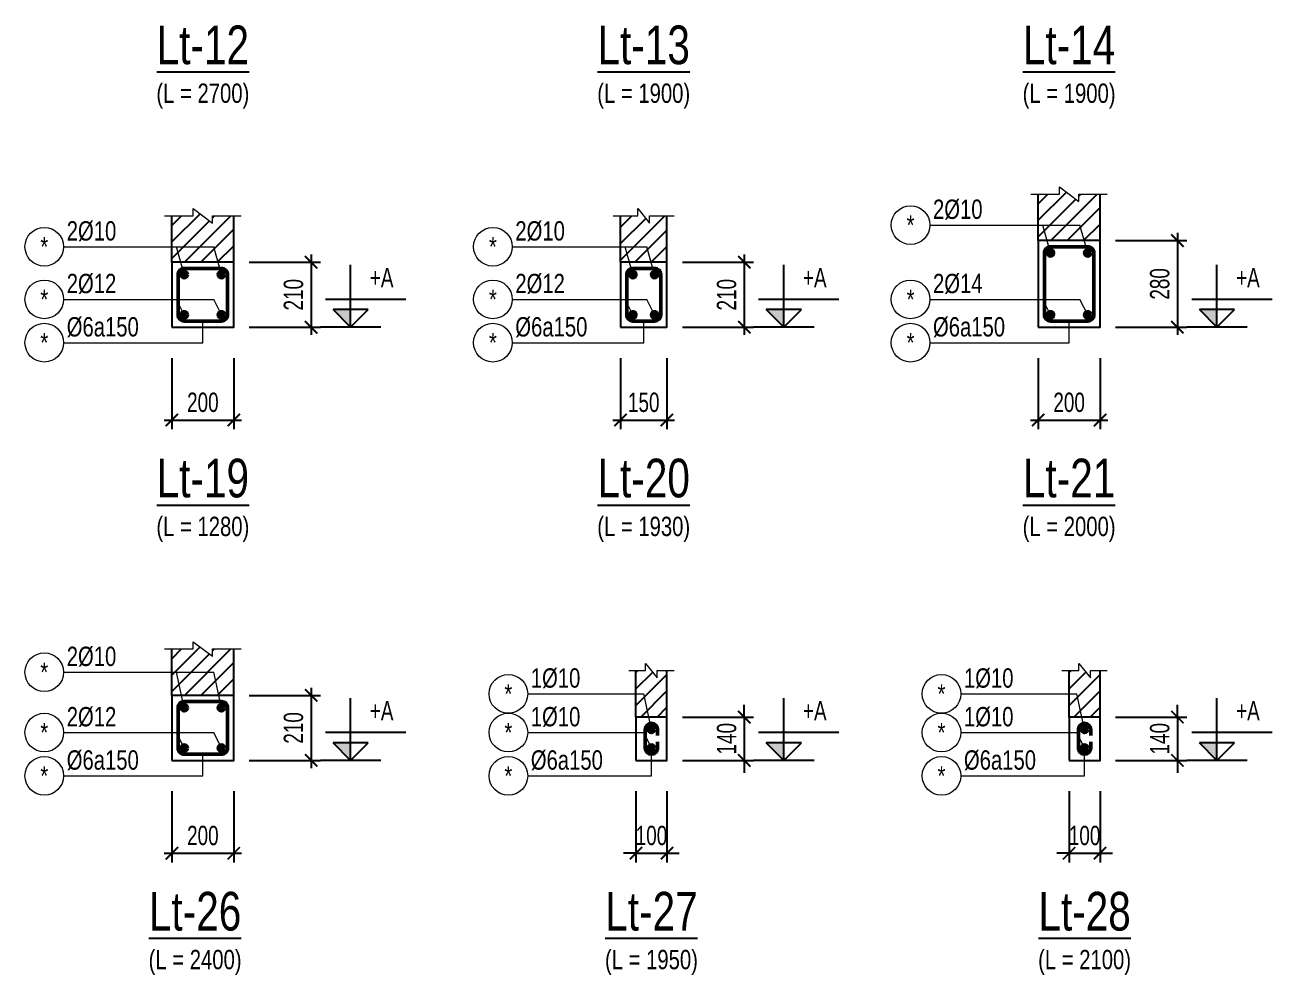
# Model space of a CAD drawing. Header units: millimetres. Extents: x 0 to 84100, y 0 to 158663.
# Drawn here: x 6777 to 10808, y 22856 to 25927 of the extents above; entities that cross this region are included whole.
import ezdxf
from ezdxf.enums import TextEntityAlignment as Align

# ---------------------------------------------------------------- set-up
doc = ezdxf.new("R2010")
doc.units = ezdxf.units.MM
doc.header["$LTSCALE"] = 800
doc.header["$MEASUREMENT"] = 0
doc.layers.get('DEFPOINTS').update_dxf_attribs({"color": 87})
for name, color, linetype in [('CDC.02.DIM', 1, 'Continuous'), ('CDC.03.BORDER', 3, 'Continuous'), ('CDC.06.TEXT', 2, 'Continuous'), ('CDC.10.HATCH', 9, 'Continuous')]:
    doc.layers.add(name, color=color, linetype=linetype)
for name, color, linetype, lineweight in [('CDC.05.STEEL', 4, 'Continuous', 50), ('CDC.11.NOTE', 8, 'Continuous', 18), ('CDC.14.STEELNUM', 9, 'Continuous', 18), ('STEEL_NODE', 6, 'Continuous', 50)]:
    doc.layers.add(name, color=color, linetype=linetype, lineweight=lineweight)
doc.styles.add('KCS_BIGTEXT', font='arial.ttf', dxfattribs={"width": 0.7})
doc.styles.add('KCS_SMTEXT', font='arial.ttf', dxfattribs={"width": 0.7})
doc.dimstyles.new('KCS_DIM25', dxfattribs={"dimtxt": 62.5, "dimasz": 40, "dimexe": 30, "dimexo": 0, "dimgap": 25, "dimtad": 1, "dimdec": 0, "dimzin": 13, "dimdsep": 46, "dimtxsty": 'KCS_SMTEXT', "dimblk": 'ARCHTICK', "dimcen": 0, "dimdle": 25, "dimclrd": 1, "dimclre": 1, "dimclrt": 2, "dimadec": 0, "dimazin": 0, "dimtfac": 1, "dimtdec": 0, "dimtix": 1, "dimtmove": 2, "dimatfit": 3, "dimfxl": 1, "dimtolj": 1, "dimtzin": 13, "dimarcsym": 0})

# ---------------------------------------------------------------- blocks, each defined once
blk = doc.blocks.new('_ArchTick')
at = {"color": 0, "linetype": 'ByBlock', "const_width": 0.15}
blk.add_lwpolyline([(-0.5, -0.5), (0.5, 0.5)], dxfattribs=at)
blk = doc.blocks.new('*D321')
at = {"layer": 'CDC.02.DIM', "color": 1, "lineweight": -2, "transparency": 16777216}
for p, q in [((7252.1, 23450), (7252.1, 23220)), ((7452.1, 23450), (7452.1, 23220)), ((7227.1, 23250), (7477.1, 23250))]:
    blk.add_line(p, q, dxfattribs=at)
at = {"layer": 'DEFPOINTS', "color": 0, "transparency": 16777216}
for p in [(7252.1, 23450), (7452.1, 23450), (7452.1, 23250)]:
    blk.add_point(p, dxfattribs=at)
at = {"layer": 'CDC.02.DIM', "color": 1, "lineweight": -2, "transparency": 16777216, "xscale": 40, "yscale": 40, "zscale": 40, "rotation": 180}
blk.add_blockref('_ArchTick', (7252.1, 23250), dxfattribs=at)
at = {"layer": 'CDC.02.DIM', "color": 1, "lineweight": -2, "transparency": 16777216, "xscale": 40, "yscale": 40, "zscale": 40}
blk.add_blockref('_ArchTick', (7452.1, 23250), dxfattribs=at)
at = {"layer": 'CDC.02.DIM', "color": 2, "transparency": 16777216, "insert": (7352.1, 23306.9), "char_height": 62.5, "attachment_point": 5, "style": 'KCS_SMTEXT'}
blk.add_mtext('\\A1;200', dxfattribs=at)
blk = doc.blocks.new('*D322')
at = {"layer": 'CDC.02.DIM', "color": 1, "lineweight": -2, "transparency": 16777216}
for p, q in [((7702.1, 23785), (7702.1, 23525)), ((7502.1, 23760), (7732.1, 23760)), ((7502.1, 23550), (7732.1, 23550))]:
    blk.add_line(p, q, dxfattribs=at)
at = {"layer": 'DEFPOINTS', "color": 0, "transparency": 16777216}
for p in [(7502.1, 23760), (7502.1, 23550), (7702.1, 23550)]:
    blk.add_point(p, dxfattribs=at)
at = {"layer": 'CDC.02.DIM', "color": 1, "lineweight": -2, "transparency": 16777216, "xscale": 40, "yscale": 40, "zscale": 40}
for p, rotation in [((7702.1, 23760), 90), ((7702.1, 23550), 270)]:
    blk.add_blockref('_ArchTick', p, dxfattribs=dict(at, rotation=rotation))
at = {"layer": 'CDC.02.DIM', "color": 2, "transparency": 16777216, "insert": (7645.2, 23655), "char_height": 62.5, "attachment_point": 5, "rotation": 90, "style": 'KCS_SMTEXT'}
blk.add_mtext('\\A1;210', dxfattribs=at)
blk = doc.blocks.new('KCS_SNODE')
at = {"layer": 'STEEL_NODE'}
blk.add_hatch(color=256, dxfattribs=at).paths.add_polyline_path([(10, 0, 1), (-10, 0, 1)])
blk.add_circle((0, 0), 10, dxfattribs=at)
blk = doc.blocks.new('*D323')
at = {"layer": 'CDC.02.DIM', "color": 1, "lineweight": -2, "transparency": 16777216}
for p, q in [((8752.1, 23450), (8752.1, 23220)), ((8852.1, 23450), (8852.1, 23220)), ((8752.1, 23250), (8712.1, 23250)), ((8752.1, 23250), (8852.1, 23250)), ((8852.1, 23250), (8892.1, 23250))]:
    blk.add_line(p, q, dxfattribs=at)
at = {"layer": 'DEFPOINTS', "color": 0, "transparency": 16777216}
for p in [(8752.1, 23450), (8852.1, 23450), (8852.1, 23250)]:
    blk.add_point(p, dxfattribs=at)
at = {"layer": 'CDC.02.DIM', "color": 1, "lineweight": -2, "transparency": 16777216, "xscale": 40, "yscale": 40, "zscale": 40}
blk.add_blockref('_ArchTick', (8752.1, 23250), dxfattribs=at)
at = {"layer": 'CDC.02.DIM', "color": 1, "lineweight": -2, "transparency": 16777216, "xscale": 40, "yscale": 40, "zscale": 40, "rotation": 180}
blk.add_blockref('_ArchTick', (8852.1, 23250), dxfattribs=at)
at = {"layer": 'CDC.02.DIM', "color": 2, "transparency": 16777216, "insert": (8802.1, 23306.9), "char_height": 62.5, "attachment_point": 5, "style": 'KCS_SMTEXT'}
blk.add_mtext('\\A1;100', dxfattribs=at)
blk = doc.blocks.new('*D324')
at = {"layer": 'CDC.02.DIM', "color": 1, "lineweight": -2, "transparency": 16777216}
for p, q in [((9102.1, 23690), (9102.1, 23730)), ((8902.1, 23690), (9132.1, 23690)), ((9102.1, 23690), (9102.1, 23550)), ((8902.1, 23550), (9132.1, 23550)), ((9102.1, 23550), (9102.1, 23510))]:
    blk.add_line(p, q, dxfattribs=at)
at = {"layer": 'DEFPOINTS', "color": 0, "transparency": 16777216}
for p in [(8902.1, 23690), (8902.1, 23550), (9102.1, 23550)]:
    blk.add_point(p, dxfattribs=at)
at = {"layer": 'CDC.02.DIM', "color": 1, "lineweight": -2, "transparency": 16777216, "xscale": 40, "yscale": 40, "zscale": 40}
for p, rotation in [((9102.1, 23690), 270), ((9102.1, 23550), 90)]:
    blk.add_blockref('_ArchTick', p, dxfattribs=dict(at, rotation=rotation))
at = {"layer": 'CDC.02.DIM', "color": 2, "transparency": 16777216, "insert": (9045.2, 23620), "char_height": 62.5, "attachment_point": 5, "rotation": 90, "style": 'KCS_SMTEXT'}
blk.add_mtext('\\A1;140', dxfattribs=at)
blk = doc.blocks.new('*D378')
at = {"layer": 'CDC.02.DIM', "color": 1, "lineweight": -2, "transparency": 16777216}
for p, q in [((10152.1, 23450), (10152.1, 23220)), ((10252.1, 23450), (10252.1, 23220)), ((10152.1, 23250), (10112.1, 23250)), ((10152.1, 23250), (10252.1, 23250)), ((10252.1, 23250), (10292.1, 23250))]:
    blk.add_line(p, q, dxfattribs=at)
at = {"layer": 'DEFPOINTS', "color": 0, "transparency": 16777216}
for p in [(10152.1, 23450), (10252.1, 23450), (10252.1, 23250)]:
    blk.add_point(p, dxfattribs=at)
at = {"layer": 'CDC.02.DIM', "color": 1, "lineweight": -2, "transparency": 16777216, "xscale": 40, "yscale": 40, "zscale": 40}
blk.add_blockref('_ArchTick', (10152.1, 23250), dxfattribs=at)
at = {"layer": 'CDC.02.DIM', "color": 1, "lineweight": -2, "transparency": 16777216, "xscale": 40, "yscale": 40, "zscale": 40, "rotation": 180}
blk.add_blockref('_ArchTick', (10252.1, 23250), dxfattribs=at)
at = {"layer": 'CDC.02.DIM', "color": 2, "transparency": 16777216, "insert": (10202.1, 23306.9), "char_height": 62.5, "attachment_point": 5, "style": 'KCS_SMTEXT'}
blk.add_mtext('\\A1;100', dxfattribs=at)
blk = doc.blocks.new('*D379')
at = {"layer": 'CDC.02.DIM', "color": 1, "lineweight": -2, "transparency": 16777216}
for p, q in [((10502.1, 23690), (10502.1, 23730)), ((10302.1, 23690), (10532.1, 23690)), ((10502.1, 23690), (10502.1, 23550)), ((10302.1, 23550), (10532.1, 23550)), ((10502.1, 23550), (10502.1, 23510))]:
    blk.add_line(p, q, dxfattribs=at)
at = {"layer": 'DEFPOINTS', "color": 0, "transparency": 16777216}
for p in [(10302.1, 23690), (10302.1, 23550), (10502.1, 23550)]:
    blk.add_point(p, dxfattribs=at)
at = {"layer": 'CDC.02.DIM', "color": 1, "lineweight": -2, "transparency": 16777216, "xscale": 40, "yscale": 40, "zscale": 40}
for p, rotation in [((10502.1, 23690), 270), ((10502.1, 23550), 90)]:
    blk.add_blockref('_ArchTick', p, dxfattribs=dict(at, rotation=rotation))
at = {"layer": 'CDC.02.DIM', "color": 2, "transparency": 16777216, "insert": (10445.2, 23620), "char_height": 62.5, "attachment_point": 5, "rotation": 90, "style": 'KCS_SMTEXT'}
blk.add_mtext('\\A1;140', dxfattribs=at)
blk = doc.blocks.new('*D549')
at = {"layer": 'CDC.02.DIM', "color": 1, "lineweight": -2, "transparency": 16777216}
for p, q in [((7252.1, 24850), (7252.1, 24620)), ((7452.1, 24850), (7452.1, 24620)), ((7227.1, 24650), (7477.1, 24650))]:
    blk.add_line(p, q, dxfattribs=at)
at = {"layer": 'DEFPOINTS', "color": 0, "transparency": 16777216}
for p in [(7252.1, 24850), (7452.1, 24850), (7452.1, 24650)]:
    blk.add_point(p, dxfattribs=at)
at = {"layer": 'CDC.02.DIM', "color": 1, "lineweight": -2, "transparency": 16777216, "xscale": 40, "yscale": 40, "zscale": 40, "rotation": 180}
blk.add_blockref('_ArchTick', (7252.1, 24650), dxfattribs=at)
at = {"layer": 'CDC.02.DIM', "color": 1, "lineweight": -2, "transparency": 16777216, "xscale": 40, "yscale": 40, "zscale": 40}
blk.add_blockref('_ArchTick', (7452.1, 24650), dxfattribs=at)
at = {"layer": 'CDC.02.DIM', "color": 2, "transparency": 16777216, "insert": (7352.1, 24706.9), "char_height": 62.5, "attachment_point": 5, "style": 'KCS_SMTEXT'}
blk.add_mtext('\\A1;200', dxfattribs=at)
blk = doc.blocks.new('*D550')
at = {"layer": 'CDC.02.DIM', "color": 1, "lineweight": -2, "transparency": 16777216}
for p, q in [((7502.1, 25160), (7732.1, 25160)), ((7702.1, 25185), (7702.1, 24925)), ((7502.1, 24950), (7732.1, 24950))]:
    blk.add_line(p, q, dxfattribs=at)
at = {"layer": 'DEFPOINTS', "color": 0, "transparency": 16777216}
for p in [(7502.1, 25160), (7502.1, 24950), (7702.1, 24950)]:
    blk.add_point(p, dxfattribs=at)
at = {"layer": 'CDC.02.DIM', "color": 1, "lineweight": -2, "transparency": 16777216, "xscale": 40, "yscale": 40, "zscale": 40}
for p, rotation in [((7702.1, 25160), 90), ((7702.1, 24950), 270)]:
    blk.add_blockref('_ArchTick', p, dxfattribs=dict(at, rotation=rotation))
at = {"layer": 'CDC.02.DIM', "color": 2, "transparency": 16777216, "insert": (7645.2, 25055), "char_height": 62.5, "attachment_point": 5, "rotation": 90, "style": 'KCS_SMTEXT'}
blk.add_mtext('\\A1;210', dxfattribs=at)
blk = doc.blocks.new('*D551')
at = {"layer": 'CDC.02.DIM', "color": 1, "lineweight": -2, "transparency": 16777216}
for p, q in [((8702.1, 24850), (8702.1, 24620)), ((8852.1, 24850), (8852.1, 24620)), ((8677.1, 24650), (8877.1, 24650))]:
    blk.add_line(p, q, dxfattribs=at)
at = {"layer": 'DEFPOINTS', "color": 0, "transparency": 16777216}
for p in [(8702.1, 24850), (8852.1, 24850), (8852.1, 24650)]:
    blk.add_point(p, dxfattribs=at)
at = {"layer": 'CDC.02.DIM', "color": 1, "lineweight": -2, "transparency": 16777216, "xscale": 40, "yscale": 40, "zscale": 40, "rotation": 180}
blk.add_blockref('_ArchTick', (8702.1, 24650), dxfattribs=at)
at = {"layer": 'CDC.02.DIM', "color": 1, "lineweight": -2, "transparency": 16777216, "xscale": 40, "yscale": 40, "zscale": 40}
blk.add_blockref('_ArchTick', (8852.1, 24650), dxfattribs=at)
at = {"layer": 'CDC.02.DIM', "color": 2, "transparency": 16777216, "insert": (8777.1, 24706.9), "char_height": 62.5, "attachment_point": 5, "style": 'KCS_SMTEXT'}
blk.add_mtext('\\A1;150', dxfattribs=at)
blk = doc.blocks.new('*D552')
at = {"layer": 'CDC.02.DIM', "color": 1, "lineweight": -2, "transparency": 16777216}
for p, q in [((8902.1, 25160), (9132.1, 25160)), ((9102.1, 25185), (9102.1, 24925)), ((8902.1, 24950), (9132.1, 24950))]:
    blk.add_line(p, q, dxfattribs=at)
at = {"layer": 'DEFPOINTS', "color": 0, "transparency": 16777216}
for p in [(8902.1, 25160), (8902.1, 24950), (9102.1, 24950)]:
    blk.add_point(p, dxfattribs=at)
at = {"layer": 'CDC.02.DIM', "color": 1, "lineweight": -2, "transparency": 16777216, "xscale": 40, "yscale": 40, "zscale": 40}
for p, rotation in [((9102.1, 25160), 90), ((9102.1, 24950), 270)]:
    blk.add_blockref('_ArchTick', p, dxfattribs=dict(at, rotation=rotation))
at = {"layer": 'CDC.02.DIM', "color": 2, "transparency": 16777216, "insert": (9045.2, 25055), "char_height": 62.5, "attachment_point": 5, "rotation": 90, "style": 'KCS_SMTEXT'}
blk.add_mtext('\\A1;210', dxfattribs=at)
blk = doc.blocks.new('*D553')
at = {"layer": 'CDC.02.DIM', "color": 1, "lineweight": -2, "transparency": 16777216}
for p, q in [((10052.1, 24850), (10052.1, 24620)), ((10252.1, 24850), (10252.1, 24620)), ((10027.1, 24650), (10277.1, 24650))]:
    blk.add_line(p, q, dxfattribs=at)
at = {"layer": 'DEFPOINTS', "color": 0, "transparency": 16777216}
for p in [(10052.1, 24850), (10252.1, 24850), (10252.1, 24650)]:
    blk.add_point(p, dxfattribs=at)
at = {"layer": 'CDC.02.DIM', "color": 1, "lineweight": -2, "transparency": 16777216, "xscale": 40, "yscale": 40, "zscale": 40, "rotation": 180}
blk.add_blockref('_ArchTick', (10052.1, 24650), dxfattribs=at)
at = {"layer": 'CDC.02.DIM', "color": 1, "lineweight": -2, "transparency": 16777216, "xscale": 40, "yscale": 40, "zscale": 40}
blk.add_blockref('_ArchTick', (10252.1, 24650), dxfattribs=at)
at = {"layer": 'CDC.02.DIM', "color": 2, "transparency": 16777216, "insert": (10152.1, 24706.9), "char_height": 62.5, "attachment_point": 5, "style": 'KCS_SMTEXT'}
blk.add_mtext('\\A1;200', dxfattribs=at)
blk = doc.blocks.new('*D554')
at = {"layer": 'CDC.02.DIM', "color": 1, "lineweight": -2, "transparency": 16777216}
for p, q in [((10502.1, 25255), (10502.1, 24925)), ((10302.1, 25230), (10532.1, 25230)), ((10302.1, 24950), (10532.1, 24950))]:
    blk.add_line(p, q, dxfattribs=at)
at = {"layer": 'DEFPOINTS', "color": 0, "transparency": 16777216}
for p in [(10302.1, 25230), (10302.1, 24950), (10502.1, 24950)]:
    blk.add_point(p, dxfattribs=at)
at = {"layer": 'CDC.02.DIM', "color": 1, "lineweight": -2, "transparency": 16777216, "xscale": 40, "yscale": 40, "zscale": 40}
for p, rotation in [((10502.1, 25230), 90), ((10502.1, 24950), 270)]:
    blk.add_blockref('_ArchTick', p, dxfattribs=dict(at, rotation=rotation))
at = {"layer": 'CDC.02.DIM', "color": 2, "transparency": 16777216, "insert": (10445.2, 25090), "char_height": 62.5, "attachment_point": 5, "rotation": 90, "style": 'KCS_SMTEXT'}
blk.add_mtext('\\A1;280', dxfattribs=at)

msp = doc.modelspace()

# ---------------------------------------------------------------- hatches: boundary and pattern name
at = {"layer": 'CDC.10.HATCH'}
h = msp.add_hatch(dxfattribs=at)
h.set_pattern_fill('ANSI31', color=256, scale=300, style=0)
h.set_pattern_definition([(45, (189844.69, -977282.78), (-26.5165043, 26.5165043), [])])
h.paths.add_polyline_path([(10252.1, 25380), (10183.3, 25380), (10183.3, 25356.6), (10120.8, 25403.4), (10120.8, 25380), (10052.1, 25380), (10052.1, 25230), (10252.1, 25230)])
h = msp.add_hatch(dxfattribs=at)
h.set_pattern_fill('ANSI31', color=256, scale=300, style=0)
h.set_pattern_definition([(45, (187044.69, -977352.78), (-26.5165043, 26.5165043), [])])
h.paths.add_polyline_path([(7452.1, 25310), (7383.3, 25310), (7383.3, 25286.6), (7320.8, 25333.4), (7320.8, 25310), (7252.1, 25310), (7252.1, 25160), (7452.1, 25160)])
h = msp.add_hatch(dxfattribs=at)
h.set_pattern_fill('ANSI31', color=256, scale=300, style=0)
h.set_pattern_definition([(45, (183627.657, -968542.78), (-26.5165043, 26.5165043), [])])
h.paths.add_polyline_path([(8852.1, 25310), (8795.8, 25310), (8795.8, 25286.6), (8758.3, 25333.4), (8758.3, 25310), (8702.1, 25310), (8702.1, 25160), (8852.1, 25160)])
h = msp.add_hatch(dxfattribs=at)
h.set_pattern_fill('ANSI31', color=256, scale=300, style=0)
h.set_pattern_definition([(45, (187044.69, -978752.78), (-26.5165043, 26.5165043), [])])
h.paths.add_polyline_path([(7452.1, 23910), (7383.3, 23910), (7383.3, 23886.6), (7320.8, 23933.4), (7320.8, 23910), (7252.1, 23910), (7252.1, 23760), (7452.1, 23760)])
h = msp.add_hatch(dxfattribs=at)
h.set_pattern_fill('ANSI31', color=256, scale=300, style=0)
h.set_pattern_definition([(45, (187207.19, -979180.537), (-26.5165043, 26.5165043), [])])
h.paths.add_polyline_path([(8852.1, 23840), (8820.8, 23840), (8820.8, 23816.6), (8783.3, 23863.4), (8783.3, 23840), (8752.1, 23840), (8752.1, 23690), (8852.1, 23690)])
h = msp.add_hatch(dxfattribs=at)
h.set_pattern_fill('ANSI31', color=256, scale=300, style=0)
h.set_pattern_definition([(45, (188607.19, -979180.537), (-26.5165043, 26.5165043), [])])
h.paths.add_polyline_path([(10252.1, 23840), (10220.8, 23840), (10220.8, 23816.6), (10183.3, 23863.4), (10183.3, 23840), (10152.1, 23840), (10152.1, 23690), (10252.1, 23690)])

# ---------------------------------------------------------------- linework, layer by layer
at = {"layer": 'CDC.02.DIM', "color": 1, "linetype": 'ByBlock'}
for p, q in [((7829.8, 24950), (7829.8, 25151.1)), ((9229.8, 24950), (9229.8, 25151.1)), ((10629.8, 24950), (10629.8, 25151.1)), ((8008.1, 25039.9), (7748.6, 25039.9)), ((9408.1, 25039.9), (9148.6, 25039.9)), ((10808.1, 25039.9), (10548.6, 25039.9)), ((7886.6, 25006.8), (7773, 25006.8)), ((7829.8, 24950), (7773, 25006.8)), ((7829.8, 24950), (7886.6, 25006.8)), ((9286.6, 25006.8), (9173, 25006.8)), ((9229.8, 24950), (9173, 25006.8)), ((9229.8, 24950), (9286.6, 25006.8)), ((10686.6, 25006.8), (10573, 25006.8)), ((10629.8, 24950), (10573, 25006.8)), ((10629.8, 24950), (10686.6, 25006.8)), ((7927.5, 24950), (7732.1, 24950)), ((9327.5, 24950), (9132.1, 24950)), ((10727.5, 24950), (10532.1, 24950)), ((7829.8, 23550), (7829.8, 23751.1)), ((9229.8, 23550), (9229.8, 23751.1)), ((10629.8, 23550), (10629.8, 23751.1)), ((8008.1, 23639.9), (7748.6, 23639.9)), ((9408.1, 23639.9), (9148.6, 23639.9)), ((10808.1, 23639.9), (10548.6, 23639.9)), ((7886.6, 23606.8), (7773, 23606.8)), ((7829.8, 23550), (7773, 23606.8)), ((7829.8, 23550), (7886.6, 23606.8)), ((9286.6, 23606.8), (9173, 23606.8)), ((9229.8, 23550), (9173, 23606.8)), ((9229.8, 23550), (9286.6, 23606.8)), ((10686.6, 23606.8), (10573, 23606.8)), ((10629.8, 23550), (10573, 23606.8)), ((10629.8, 23550), (10686.6, 23606.8)), ((7927.5, 23550), (7732.1, 23550)), ((9327.5, 23550), (9132.1, 23550)), ((10727.5, 23550), (10532.1, 23550))]:
    msp.add_line(p, q, dxfattribs=at)
at = {"layer": 'CDC.02.DIM'}
for points in [[(7773, 25006.8), (7829.8, 24950), (7829.8, 25006.8)], [(7773, 25006.8), (7829.8, 24950), (7829.8, 25006.8)], [(7773, 25006.8), (7829.8, 24950), (7829.8, 25006.8)], [(7773, 25006.8), (7829.8, 24950), (7829.8, 25006.8)], [(9173, 25006.8), (9229.8, 24950), (9229.8, 25006.8)], [(9173, 25006.8), (9229.8, 24950), (9229.8, 25006.8)], [(9173, 25006.8), (9229.8, 24950), (9229.8, 25006.8)], [(9173, 25006.8), (9229.8, 24950), (9229.8, 25006.8)], [(10573, 25006.8), (10629.8, 24950), (10629.8, 25006.8)], [(10573, 25006.8), (10629.8, 24950), (10629.8, 25006.8)], [(10573, 25006.8), (10629.8, 24950), (10629.8, 25006.8)], [(10573, 25006.8), (10629.8, 24950), (10629.8, 25006.8)], [(7773, 23606.8), (7829.8, 23550), (7829.8, 23606.8)], [(7773, 23606.8), (7829.8, 23550), (7829.8, 23606.8)], [(7773, 23606.8), (7829.8, 23550), (7829.8, 23606.8)], [(7773, 23606.8), (7829.8, 23550), (7829.8, 23606.8)], [(9173, 23606.8), (9229.8, 23550), (9229.8, 23606.8)], [(9173, 23606.8), (9229.8, 23550), (9229.8, 23606.8)], [(9173, 23606.8), (9229.8, 23550), (9229.8, 23606.8)], [(9173, 23606.8), (9229.8, 23550), (9229.8, 23606.8)], [(10573, 23606.8), (10629.8, 23550), (10629.8, 23606.8)], [(10573, 23606.8), (10629.8, 23550), (10629.8, 23606.8)], [(10573, 23606.8), (10629.8, 23550), (10629.8, 23606.8)], [(10573, 23606.8), (10629.8, 23550), (10629.8, 23606.8)]]:
    msp.add_solid(points, dxfattribs=at)
at = {"layer": 'CDC.03.BORDER', "ltscale": 0.5}
for p, q in [((10052.1, 25230), (10052.1, 25380)), ((10252.1, 25230), (10252.1, 25380)), ((7252.1, 25160), (7252.1, 25310)), ((7452.1, 25160), (7452.1, 25310)), ((8702.1, 25160), (8702.1, 25310)), ((8852.1, 25160), (8852.1, 25310)), ((7252.1, 23760), (7252.1, 23910)), ((7452.1, 23760), (7452.1, 23910)), ((8752.1, 23690), (8752.1, 23840)), ((8852.1, 23690), (8852.1, 23840)), ((10152.1, 23690), (10152.1, 23840)), ((10252.1, 23690), (10252.1, 23840))]:
    msp.add_line(p, q, dxfattribs=at)
at = {"layer": 'CDC.03.BORDER'}
for points in [[(10052.1, 24950), (10252.1, 24950), (10252.1, 25230), (10052.1, 25230), (10052.1, 24950)], [(7252.1, 24950), (7452.1, 24950), (7452.1, 25160), (7252.1, 25160), (7252.1, 24950)], [(8702.1, 24950), (8852.1, 24950), (8852.1, 25160), (8702.1, 25160), (8702.1, 24950)], [(7252.1, 23550), (7452.1, 23550), (7452.1, 23760), (7252.1, 23760), (7252.1, 23550)], [(8752.1, 23550), (8852.1, 23550), (8852.1, 23690), (8752.1, 23690), (8752.1, 23550)], [(10152.1, 23550), (10252.1, 23550), (10252.1, 23690), (10152.1, 23690), (10152.1, 23550)]]:
    msp.add_lwpolyline(points, dxfattribs=at)
at = {"layer": 'CDC.05.STEEL'}
for points in [[(10072.1, 25190), (10072.1, 24990, 0.414214), (10092.1, 24970), (10212.1, 24970, 0.414214), (10232.1, 24990), (10232.1, 25190, 0.414214), (10212.1, 25210), (10092.1, 25210, 0.414214), (10072.1, 25190)], [(7272.1, 25120), (7272.1, 24990, 0.414214), (7292.1, 24970), (7412.1, 24970, 0.414214), (7432.1, 24990), (7432.1, 25120, 0.414214), (7412.1, 25140), (7292.1, 25140, 0.414214), (7272.1, 25120)], [(8722.1, 25120), (8722.1, 24990, 0.414214), (8742.1, 24970), (8812.1, 24970, 0.414214), (8832.1, 24990), (8832.1, 25120, 0.414214), (8812.1, 25140), (8742.1, 25140, 0.414214), (8722.1, 25120)], [(7272.1, 23720), (7272.1, 23590, 0.414214), (7292.1, 23570), (7412.1, 23570, 0.414214), (7432.1, 23590), (7432.1, 23720, 0.414214), (7412.1, 23740), (7292.1, 23740, 0.414214), (7272.1, 23720)], [(8822.1, 23630), (8822.1, 23650, 1), (8782.1, 23650), (8782.1, 23590, 1), (8822.1, 23590), (8822.1, 23610)], [(10222.1, 23630), (10222.1, 23650, 1), (10182.1, 23650), (10182.1, 23590, 1), (10222.1, 23590), (10222.1, 23610)]]:
    msp.add_lwpolyline(points, format="xyb", dxfattribs=at)
at = {"layer": 'CDC.11.NOTE'}
for p, q in [((9702.1, 25280), (10187.1, 25280)), ((10092.1, 25190), (10067.1, 25280)), ((10212.1, 25190), (10187.1, 25280)), ((6902.1, 25210), (7387.1, 25210)), ((7292.1, 25120), (7267.1, 25210)), ((7412.1, 25120), (7387.1, 25210)), ((8352.1, 25210), (8787.1, 25210)), ((8742.1, 25120), (8717.1, 25210)), ((8812.1, 25120), (8787.1, 25210)), ((6902.1, 25040), (7387.1, 25040)), ((7292.1, 24990), (7267.1, 25040)), ((7412.1, 24990), (7387.1, 25040)), ((8352.1, 25040), (8787.1, 25040)), ((8742.1, 24990), (8717.1, 25040)), ((8812.1, 24990), (8787.1, 25040)), ((9702.1, 25040), (10187.1, 25040)), ((10092.1, 24990), (10067.1, 25040)), ((10212.1, 24990), (10187.1, 25040)), ((7352.1, 24900), (7352.1, 24970)), ((8777.1, 24900), (8777.1, 24970)), ((10152.1, 24900), (10152.1, 24970)), ((6902.1, 24900), (7352.1, 24900)), ((8352.1, 24900), (8777.1, 24900)), ((9702.1, 24900), (10152.1, 24900)), ((6902.1, 23835), (7387.1, 23835)), ((7292.1, 23720), (7267.1, 23835)), ((7412.1, 23720), (7387.1, 23835)), ((8402.1, 23765), (8777.1, 23765)), ((8802.1, 23650), (8777.1, 23765)), ((9802.1, 23765), (10177.1, 23765)), ((10202.1, 23650), (10177.1, 23765)), ((6902.1, 23640), (7387.1, 23640)), ((7292.1, 23590), (7267.1, 23640)), ((7412.1, 23590), (7387.1, 23640)), ((8402.1, 23640), (8777.1, 23640)), ((8802.1, 23590), (8777.1, 23640)), ((9802.1, 23640), (10177.1, 23640)), ((10202.1, 23590), (10177.1, 23640)), ((7352.1, 23500), (7352.1, 23570)), ((8802.1, 23500), (8802.1, 23570)), ((10202.1, 23500), (10202.1, 23570)), ((6902.1, 23500), (7352.1, 23500)), ((8402.1, 23500), (8802.1, 23500)), ((9802.1, 23500), (10202.1, 23500))]:
    msp.add_line(p, q, dxfattribs=at)
for points in [[(10028.6, 25380), (10120.8, 25380), (10120.8, 25403.4), (10183.3, 25356.6), (10183.3, 25380), (10275.5, 25380)], [(7228.6, 25310), (7320.8, 25310), (7320.8, 25333.4), (7383.3, 25286.6), (7383.3, 25310), (7475.5, 25310)], [(8678.6, 25310), (8758.3, 25310), (8758.3, 25333.4), (8795.8, 25286.6), (8795.8, 25310), (8875.5, 25310)], [(7228.6, 23910), (7320.8, 23910), (7320.8, 23933.4), (7383.3, 23886.6), (7383.3, 23910), (7475.5, 23910)], [(8728.6, 23840), (8783.3, 23840), (8783.3, 23863.4), (8820.8, 23816.6), (8820.8, 23840), (8875.5, 23840)], [(10128.6, 23840), (10183.3, 23840), (10183.3, 23863.4), (10220.8, 23816.6), (10220.8, 23840), (10275.5, 23840)]]:
    msp.add_lwpolyline(points, dxfattribs=at)
at = {"layer": 'CDC.14.STEELNUM'}
for centre in [(9639.6, 25280), (6839.6, 25210), (8289.6, 25210), (6839.6, 25040), (8289.6, 25040), (9639.6, 25040), (6839.6, 24900), (8289.6, 24900), (9639.6, 24900), (6839.6, 23835), (8339.6, 23765), (9739.6, 23765), (6839.6, 23640), (8339.6, 23640), (9739.6, 23640), (6839.6, 23500), (8339.6, 23500), (9739.6, 23500)]:
    msp.add_circle(centre, 62.5, dxfattribs=at)

# ---------------------------------------------------------------- block references
at = {"layer": 'STEEL_NODE'}
for p in [(10092.1, 25190), (10212.1, 25190), (7292.1, 25120), (7412.1, 25120), (8742.1, 25120), (8812.1, 25120), (7292.1, 24990), (7412.1, 24990), (8742.1, 24990), (8812.1, 24990), (10092.1, 24990), (10212.1, 24990), (7292.1, 23720), (7412.1, 23720), (8802.1, 23650), (10202.1, 23650), (7292.1, 23590), (7412.1, 23590), (8802.1, 23590), (10202.1, 23590)]:
    msp.add_blockref('KCS_SNODE', p, dxfattribs=at)

# ---------------------------------------------------------------- texts
at = {"layer": 'CDC.06.TEXT', "color": 4, "style": 'KCS_BIGTEXT', "width": 0.75}
for s, p in [('%%ULt-12', (7352.1, 25800)), ('%%ULt-13', (8777.1, 25800)), ('%%ULt-14', (10152.1, 25800)), ('%%ULt-19', (7352.1, 24400)), ('%%ULt-20', (8777.1, 24400)), ('%%ULt-21', (10152.1, 24400)), ('%%ULt-26', (7327.1, 23000)), ('%%ULt-27', (8802.1, 23000)), ('%%ULt-28', (10202.1, 23000))]:
    msp.add_text(s, height=125, dxfattribs=at).set_placement(p, align=Align.CENTER)
at = {"layer": 'CDC.06.TEXT', "style": 'KCS_SMTEXT', "width": 0.75}
for s, p in [('(L = 2700)', (7352.1, 25675)), ('(L = 1900)', (8777.1, 25675)), ('(L = 1900)', (10152.1, 25675)), ('(L = 1280)', (7352.1, 24275)), ('(L = 1930)', (8777.1, 24275)), ('(L = 2000)', (10152.1, 24275)), ('(L = 2400)', (7327.1, 22875)), ('(L = 1950)', (8802.1, 22875)), ('(L = 2100)', (10202.1, 22875))]:
    msp.add_text(s, height=62.5, dxfattribs=at).set_placement(p, align=Align.CENTER)
for s, p in [('2%%C10', (9712.1, 25300)), ('2%%C10', (6912.1, 25230)), ('2%%c10', (8362.1, 25230)), ('2%%C12', (6912.1, 25060)), ('2%%C12', (8362.1, 25060)), ('2%%C14', (9712.1, 25060)), ('%%C6a150', (6912.1, 24920)), ('%%C6a150', (8362.1, 24920)), ('%%C6a150', (9712.1, 24920)), ('2%%c10', (6912.1, 23855)), ('1%%c10', (8412.1, 23785)), ('1%%c10', (9812.1, 23785)), ('2%%C12', (6912.1, 23660)), ('1%%c10', (8412.1, 23660)), ('1%%c10', (9812.1, 23660)), ('%%C6a150', (6912.1, 23520)), ('%%C6a150', (8412.1, 23520)), ('%%C6a150', (9812.1, 23520))]:
    msp.add_text(s, height=62.5, dxfattribs=at).set_placement(p)
at = {"layer": 'CDC.06.TEXT', "style": 'KCS_SMTEXT', "width": 0.7}
for p in [(7930, 25110.4), (9330, 25110.4), (10730, 25110.4), (7930, 23710.4), (9330, 23710.4), (10730, 23710.4)]:
    msp.add_text('+A', height=62.5, dxfattribs=at).set_placement(p, align=Align.MIDDLE)
at = {"layer": 'CDC.14.STEELNUM', "color": 2, "style": 'KCS_SMTEXT', "width": 0.75}
for p in [(9639.6, 25280), (6839.6, 25210), (8289.6, 25210), (6839.6, 25040), (8289.6, 25040), (9639.6, 25040), (6839.6, 24900), (8289.6, 24900), (9639.6, 24900), (6839.6, 23835), (8339.6, 23765), (9739.6, 23765), (6839.6, 23640), (8339.6, 23640), (9739.6, 23640), (6839.6, 23500), (8339.6, 23500), (9739.6, 23500)]:
    msp.add_text('*', height=62.5, dxfattribs=at).set_placement(p, align=Align.MIDDLE_CENTER)

# ---------------------------------------------------------------- dimensions: what is measured, and where the dimension line sits
at = {"layer": 'CDC.02.DIM'}
for p1, p2, distance, picture, middle in [((10302.1, 25230), (10302.1, 24950), 200, '*D554', (10445.2, 25090)), ((7502.1, 25160), (7502.1, 24950), 200, '*D550', (7645.2, 25055)), ((8902.1, 25160), (8902.1, 24950), 200, '*D552', (9045.2, 25055)), ((7252.1, 24850), (7452.1, 24850), -200, '*D549', (7352.1, 24706.9)), ((8702.1, 24850), (8852.1, 24850), -200, '*D551', (8777.1, 24706.9)), ((10052.1, 24850), (10252.1, 24850), -200, '*D553', (10152.1, 24706.9)), ((7502.1, 23760), (7502.1, 23550), 200, '*D322', (7645.2, 23655)), ((8902.1, 23690), (8902.1, 23550), 200, '*D324', (9045.2, 23620)), ((10302.1, 23690), (10302.1, 23550), 200, '*D379', (10445.2, 23620)), ((7252.1, 23450), (7452.1, 23450), -200, '*D321', (7352.1, 23306.9)), ((8752.1, 23450), (8852.1, 23450), -200, '*D323', (8802.1, 23306.9)), ((10152.1, 23450), (10252.1, 23450), -200, '*D378', (10202.1, 23306.9))]:
    dim = msp.add_aligned_dim(p1=p1, p2=p2, distance=distance, dimstyle='KCS_DIM25', dxfattribs=at)
    dim.commit()
    dim.dimension.update_dxf_attribs({"geometry": picture, "text_midpoint": middle})

doc.saveas('drawing.dxf')
